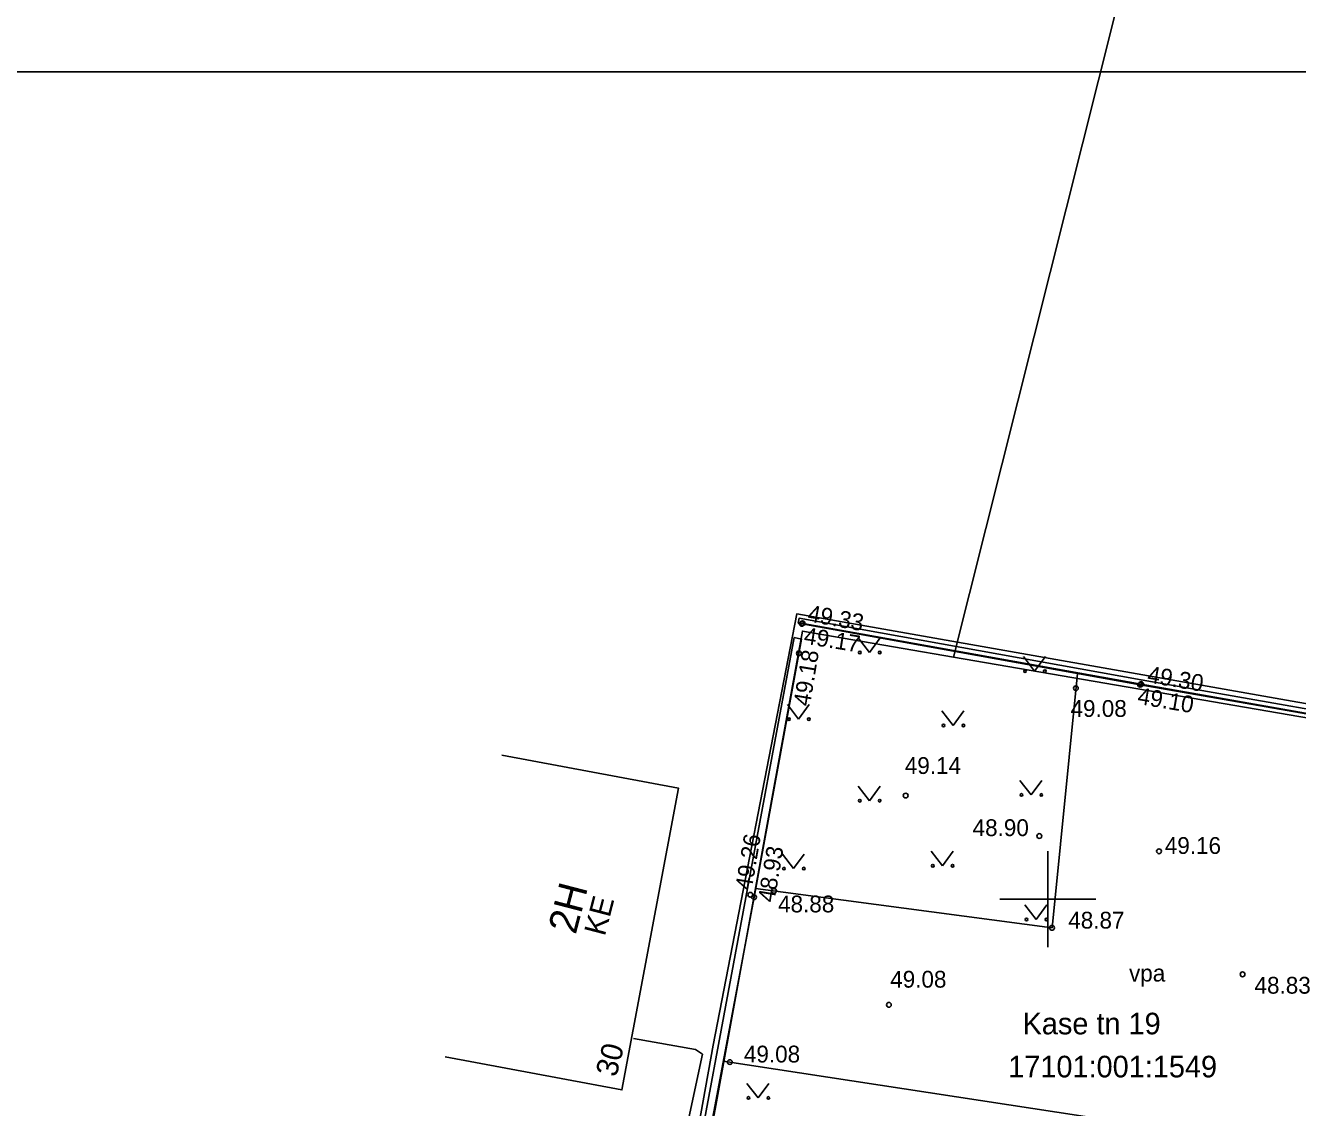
# Model space of a CAD drawing. Extents: x 640539 to 641242, y 6455746 to 6456171.
# Drawn here: x 640957.4 to 641010.4, y 6456041.3 to 6456086.4 of the extents above; entities that cross this region are included whole.
import ezdxf

# ---------------------------------------------------------------- set-up
doc = ezdxf.new("R2010")
doc.units = 0
for name, color, linetype in [('AED', 7, 'Continuous'), ('HALJASTUS', 7, 'Continuous'), ('HOONE', 7, 'Continuous'), ('KORGUS-EH2000', 7, 'Continuous'), ('MOOTPIIR', 7, 'Continuous'), ('PIIR', 7, 'Continuous'), ('SITRASS', 7, 'Continuous'), ('VORK', 7, 'Continuous'), ('VORMISTUS', 7, 'Continuous')]:
    doc.layers.add(name, color=color, linetype=linetype)

msp = doc.modelspace()

# ---------------------------------------------------------------- linework, layer by layer
at = {"layer": 'AED'}
for points in [[(640989.599, 6456061.487), (640989.637, 6456061.693), (641003.88, 6456059.133), (641016.679, 6456056.886), (641025.061, 6456055.382), (641031.611, 6456054.238), (641042.984, 6456052.211), (641054.925, 6456050.085), (641062.931, 6456048.649), (641076.58, 6456046.172), (641076.542, 6456045.965), (641062.894, 6456048.442), (641054.888, 6456049.878), (641042.947, 6456052.004), (641031.574, 6456054.031), (641025.024, 6456055.175), (641016.643, 6456056.679), (641003.843, 6456058.926), (640989.599, 6456061.487)], [(640989.716, 6456061.493), (641003.886, 6456058.954), (641016.641, 6456056.706), (641024.998, 6456055.238), (641031.717, 6456054.083)], [(640989.428, 6456060.886), (640989.737, 6456060.823), (640987.758, 6456050.075), (640985.261, 6456036.785), (640984.952, 6456036.848), (640989.428, 6456060.886)]]:
    msp.add_lwpolyline(points, dxfattribs=at)
at = {"layer": 'HALJASTUS'}
for p, q in [((640992.102, 6456060.871), (640992.565, 6456060.264)), ((640992.565, 6456060.264), (640993.011, 6456060.871)), ((640998.985, 6456060.096), (640999.448, 6456059.49)), ((640999.448, 6456059.49), (640999.894, 6456060.096)), ((640989.152, 6456058.1), (640989.615, 6456057.493)), ((640989.615, 6456057.493), (640990.061, 6456058.1)), ((640995.588, 6456057.832), (640996.051, 6456057.225)), ((640996.051, 6456057.225), (640996.497, 6456057.832)), ((640992.102, 6456054.703), (640992.565, 6456054.096)), ((640992.565, 6456054.096), (640993.011, 6456054.703)), ((640998.836, 6456054.941), (640999.299, 6456054.335)), ((640999.299, 6456054.335), (640999.745, 6456054.941)), ((640995.141, 6456051.991), (640995.604, 6456051.385)), ((640995.604, 6456051.385), (640996.05, 6456051.991)), ((640988.943, 6456051.872), (640989.406, 6456051.266)), ((640989.406, 6456051.266), (640989.852, 6456051.872)), ((640999.044, 6456049.757), (640999.508, 6456049.15)), ((640999.508, 6456049.15), (640999.953, 6456049.757)), ((640987.464, 6456042.324), (640987.928, 6456041.717)), ((640987.928, 6456041.717), (640988.373, 6456042.324))]:
    msp.add_line(p, q, dxfattribs=at)
for points in [[(641001.23, 6456059.396), (641000.172, 6456048.802), (640987.825, 6456050.441)], [(641015, 6456056.967), (641012.362, 6456041.533), (641025.181, 6456038.952), (641024.75, 6456037.055), (641006.919, 6456040.13), (640986.476, 6456043.253)]]:
    msp.add_lwpolyline(points, dxfattribs=at)
for centre in [(640992.164, 6456060.264), (640992.993, 6456060.264), (640999.047, 6456059.49), (640999.876, 6456059.49), (640989.214, 6456057.493), (640990.043, 6456057.493), (640995.65, 6456057.225), (640996.479, 6456057.225), (640992.164, 6456054.096), (640992.993, 6456054.096), (640998.898, 6456054.335), (640999.727, 6456054.335), (640995.203, 6456051.385), (640996.032, 6456051.385), (640989.005, 6456051.266), (640989.834, 6456051.266), (640999.107, 6456049.15), (640999.936, 6456049.15), (640987.527, 6456041.717), (640988.356, 6456041.717)]:
    msp.add_circle(centre, 0.055, dxfattribs=at)
at = {"layer": 'HOONE'}
msp.add_lwpolyline([(640974.894, 6456043.427), (640982.254, 6456042.049), (640984.608, 6456054.618), (640977.248, 6456055.996)], dxfattribs=at)
at = {"layer": 'KORGUS-EH2000'}
for centre in [(640989.747, 6456061.46), (640989.777, 6456061.482), (640989.628, 6456060.233), (641001.168, 6456058.779), (641003.843, 6456058.926), (641003.886, 6456058.954), (640994.075, 6456054.309), (640999.643, 6456052.623), (641004.632, 6456051.99), (640988.589, 6456050.34), (640987.603, 6456050.179), (640987.758, 6456050.075), (641000.172, 6456048.802), (641008.112, 6456046.865), (640993.376, 6456045.594), (640986.748, 6456043.211)]:
    msp.add_circle(centre, 0.1, dxfattribs=at)
at = {"layer": 'MOOTPIIR'}
msp.add_lwpolyline([(641017.427, 6456056.959), (640989.537, 6456061.875), (640986.051, 6456043.922), (640981.611, 6456019.191), (640979.016, 6456011.48), (640977.468, 6455999.042), (640979.674, 6455998.138), (640979.671, 6455995.359), (640979.844, 6455993.002), (640986.468, 6455993.088), (640999.102, 6455993.535), (641026.515, 6455994.727)], dxfattribs=at)
at = {"layer": 'PIIR'}
for points in [[(640944.82, 6456012.07), (640952.26, 6456065.32), (640961.05, 6456128.94), (640968.72, 6456127.61), (640998.05, 6456122.31), (641009.77, 6456119.84), (641004.12, 6456092.12), (640996.07, 6456060.07), (640989.77, 6456061.16), (640981.25, 6456014.52)], [(641054.76, 6456050), (640996.07, 6456060.07), (641004.12, 6456092.12), (641032.4, 6456086.36), (641034.66, 6456080.21), (641059.48, 6456075.36)], [(640981.25, 6456014.52), (640989.77, 6456061.16), (640996.07, 6456060.07), (641054.76, 6456050), (641076.86, 6456046.01), (641075.96, 6456039.83), (641071.66, 6456014.53), (641048.87, 6456017.91), (641018.09, 6456020.72)]]:
    msp.add_lwpolyline(points, close=True, dxfattribs=at)
at = {"layer": 'SITRASS'}
msp.add_lwpolyline([(640977.28, 6456001.691), (640977.618, 6456002.079), (640978.23, 6456005.808), (640978.985, 6456010.295), (640981.169, 6456019.732), (640983.42, 6456031.417), (640984.707, 6456039.332), (640985.604, 6456043.538), (640985.312, 6456043.739), (640982.729, 6456044.2)], dxfattribs=at)
at = {"layer": 'VORK'}
for p, q in [((641000, 6456052), (641000, 6456048)), ((640998, 6456050), (641002, 6456050))]:
    msp.add_line(p, q, dxfattribs=at)
at = {"layer": 'VORMISTUS'}
msp.add_lwpolyline([(641126.373, 6456084.452), (641126.373, 6455943.818), (640932.327, 6455943.818), (640932.327, 6456084.452)], close=True, dxfattribs=at)

# ---------------------------------------------------------------- texts
at = {"layer": 'HALJASTUS'}
msp.add_text('vpa', height=0.7, dxfattribs=at).set_placement((641003.381, 6456046.565))
at = {"layer": 'HOONE'}
for s, height, p in [('2H', 1.2, (640980.326, 6456048.493)), ('KE', 0.9, (640981.539, 6456048.424)), ('30', 0.9, (640982.015, 6456042.554))]:
    msp.add_text(s, height=height, rotation=75.433, dxfattribs=at).set_placement(p)
at = {"layer": 'KORGUS-EH2000'}
for s, rotation, p in [('49.33', 349.8028, (640989.953, 6456061.569)), ('49.17', 350.9307, (640989.803, 6456060.637)), ('49.18', 80.6365, (640990.084, 6456058)), ('49.30', 350.3145, (641004.109, 6456059.025)), ('49.10', 350.3145, (641003.701, 6456058.133)), ('49.26', 80.4189, (640987.657, 6456050.336)), ('48.93', 80.4189, (640988.601, 6456049.83))]:
    msp.add_text(s, height=0.7, rotation=rotation, dxfattribs=at).set_placement(p)
for s, p in [('49.08', (641000.944, 6456057.586)), ('49.14', (640994.039, 6456055.21)), ('48.90', (640996.864, 6456052.622)), ('49.16', (641004.872, 6456051.88)), ('48.88', (640988.759, 6456049.445)), ('48.87', (641000.849, 6456048.771)), ('49.08', (640993.432, 6456046.311)), ('48.83', (641008.61, 6456046.06)), ('49.08', (640987.336, 6456043.195))]:
    msp.add_text(s, height=0.7, dxfattribs=at).set_placement(p)
at = {"layer": 'PIIR'}
for s, p in [('Kase tn 19', (640998.945, 6456044.366)), ('17101:001:1549', (640998.348, 6456042.574))]:
    msp.add_text(s, height=0.9, dxfattribs=at).set_placement(p)

doc.saveas('drawing.dxf')
